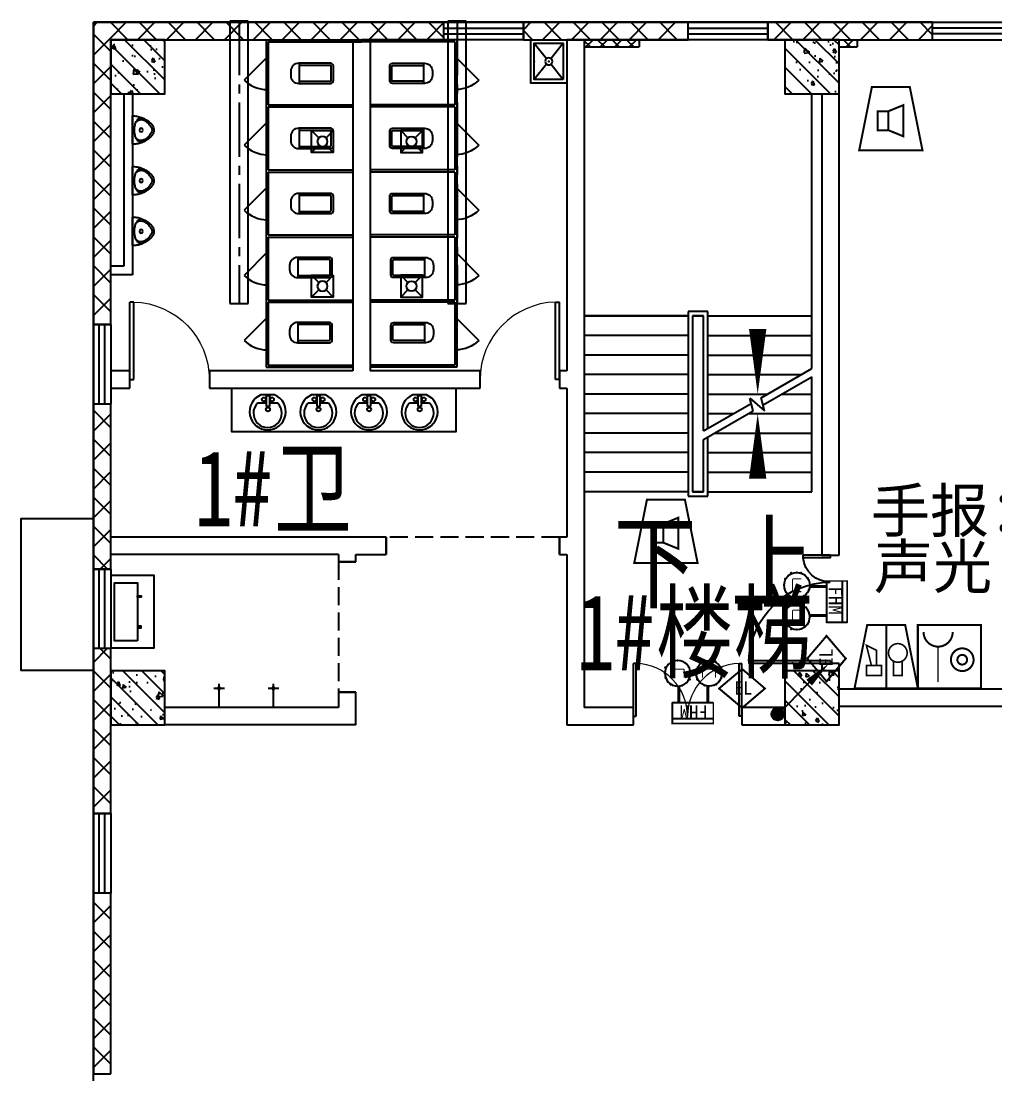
# Model space of a CAD drawing. Header units: millimetres. Extents: x -633009578 to 5705885, y -633235091 to 2571734.
# Drawn here: x 3533480 to 3546952, y 2181535 to 2196092 of the extents above; entities that cross this region are included whole.
import ezdxf
from ezdxf.enums import TextEntityAlignment as Align

# ---------------------------------------------------------------- set-up
doc = ezdxf.new("R2010")
doc.units = ezdxf.units.MM
doc.header["$LTSCALE"] = 1000
doc.header["$MEASUREMENT"] = 0
doc.linetypes.add('CENTER2', pattern=[1.125, 0.75, -0.125, 0.125, -0.125])
doc.linetypes.add('DASH', pattern=[0.35, 0.25, -0.1])
doc.layers.get('0').update_dxf_attribs({"color": 9})
for name, color, linetype in [('000000000000电气', 7, 'Continuous'), ('A-COLUM(柱)', 255, 'Continuous'), ('A-DOOR(门）', 4, 'Continuous'), ('A-F-AREA(计算)', 5, 'Continuous'), ('A-FLOR(看线)', 8, 'Continuous'), ('A-HATH(填充)', 8, 'Continuous'), ('A-LVTY(厨卫)', 8, 'Continuous'), ('A-STAR(楼梯)', 51, 'Continuous'), ('A-TEXT(房间)', 243, 'Continuous'), ('A-WALL(墙)', 255, 'Continuous'), ('A-WINDOW（窗）', 4, 'Continuous'), ('DIM_SYMB', 3, 'Continuous'), ('DUCT-排风中心线', 5, 'CENTER2'), ('DUCT-排风管', 31, 'Continuous'), ('H-Dev', 4, 'Continuous'), ('PUB_TEXT', 7, 'Continuous'), ('TEL_TEXT', 7, 'Continuous'), ('WALL', 9, 'Continuous'), ('电-弱电平面-箭头', 3, 'Continuous'), ('设备-安防', 3, 'Continuous'), ('设备-消防', 3, 'Continuous')]:
    doc.layers.add(name, color=color, linetype=linetype)
doc.styles.add('_TCH', font='simhei.ttf', dxfattribs={"width": 0.75, "bigfont": 'hztxt.shx'})
doc.styles.add('_TCH_DIM', font='simhei.ttf', dxfattribs={"width": 0.8, "bigfont": 'hztxt.shx'})
doc.styles.add('_TEL_DIM', font='simhei.ttf', dxfattribs={"height": 3.5, "bigfont": 'HZTXT'})
doc.styles.add('IDQSTYLE', font='simhei.ttf', dxfattribs={"width": 0.707, "bigfont": 'hztxt.shx'})
doc.styles.add('宋', font='simhei.ttf', dxfattribs={"width": 0.8})
doc.styles.add('宋体', font='simhei.ttf')
pattern_1 = [(45, (1102321.475196055, 677964.29318137), (-100.0001016555733, 100.0001016555733), []), (135, (1102321.475196055, 677964.29318137), (-100.0001016555733, -100.0001016555733), [])]
pattern_2 = [(45, (1102421.475196055, 677964.29318137), (-200.0002033111466, 200.0002033111467), []), (135, (1102421.475196055, 677964.29318137), (-200.0002033111467, -200.0002033111466), [])]

# ---------------------------------------------------------------- blocks, each defined once
blk = doc.blocks.new('HC001213')
at = {"color": 0, "linetype": 'Continuous', "const_width": 0.2}
blk.add_lwpolyline([(-1.875, 3.125), (1.875, 3.125), (3.125, -3.125), (-3.125, -3.125)], close=True, dxfattribs=at)
for points in [[(-0.243653517016746, 0.7382802506738564), (1.231346482983254, 1.338280250673856), (1.231346482983254, -1.736719749326144), (-0.243653517016746, -1.136719749326144)], [(-1.293653517016746, 0.7382802506738564), (-0.243653517016746, 0.7382802506738564), (-0.243653517016746, -1.136719749326144), (-1.293653517016746, -1.136719749326144), (-1.293653517016746, 0.7382802506738564)]]:
    blk.add_lwpolyline(points, dxfattribs=at)
at = {"color": 0, "style": 'IDQSTYLE', "width": 0.7}
blk.add_attdef('PSFHATT', (5.125, -3.125), '', height=2.5, dxfattribs=at)
blk = doc.blocks.new('HC001212')
at = {"color": 0, "linetype": 'Continuous', "const_width": 0.2}
blk.add_lwpolyline([(-1.875, 3.125), (1.875, 3.125), (3.125, -3.125), (-3.125, -3.125)], close=True, dxfattribs=at)
at = {"color": 0, "linetype": 'Continuous'}
for points, const_width in [([(0, 3.125), (0, -3.125)], 0.2), ([(-1.459485991813081, -0.8805239327332393), (-1.95948599181308, 1.119476067266761), (-0.9594859918130805, 0.619476067266761), (-0.9594859918130805, -0.8805239327332393)], 0.16), ([(-1.959485991813081, -1.880523932733239), (-1.95948599181308, -0.8805239327332393), (-0.4594859918130805, -0.8805239327332393), (-0.4594859918130805, -1.880523932733239), (-1.959485991813081, -1.880523932733239)], 0.16), ([(0.7290485194275803, -0.380523932733239), (0.7290485194281489, -1.880523932733239), (1.569048519428149, -1.880523932733239), (1.569048519430491, -0.380523932733239)], 0.16)]:
    blk.add_lwpolyline(points, dxfattribs=dict(at, const_width=const_width))
at = {"color": 0, "linetype": 'Continuous', "const_width": 0.16}
blk.add_lwpolyline([(1.799048519428144, -0.2905239327332435, 0.1989123673796631), (2.068287334970649, 0.3594760672667566, 0.1989123673796631), (1.799048519428145, 1.009476067266757, 0.1989123673796404), (1.149048519428189, 1.278714882809276, 0.1989123673796654), (0.4990485194281443, 1.009476067266757, 0.198912367379653), (0.2298097038856248, 0.3594760672667572, 0.1989123673796529), (0.4990485194281444, -0.2905239327332433, 0.1989123673796571), (1.14904851942816, -0.5597627482757622, 0.1989123673796488)], format="xyb", close=True, dxfattribs=at)
at = {"color": 0, "style": 'IDQSTYLE', "width": 0.7}
blk.add_attdef('PSFHATT', (5.125, -3.125), '', height=2.5, dxfattribs=at)
blk = doc.blocks.new('HC001208')
at = {"color": 0, "linetype": 'Continuous', "const_width": 0.2}
blk.add_lwpolyline([(-3.125, 3.125), (3.125, 3.125), (3.125, -3.125), (-3.125, -3.125)], close=True, dxfattribs=at)
blk.add_lwpolyline([(-2.560875308812533, 2.421549273106315, 0.198912367379651), (-2.13910907372117, 1.40331550819771, 0.1989123673796632), (-1.120875308812534, 0.9815492731063138, 0.1989123673796561), (-0.1026415439039181, 1.403315508197666, 0.1989123673796525), (0.3191246911874668, 2.421549273106313)], format="xyb", dxfattribs=at)
at = {"color": 0, "linetype": 'Continuous', "const_width": 0.128}
blk.add_lwpolyline([(-1.120875308812544, 0.9815492731063138), (-1.120875308812535, -2.518826738720627)], dxfattribs=at)
at = {"color": 0, "linetype": 'Continuous', "const_width": 0.2}
for points in [[(2.383210274305692, -0.3093507400644881, 0.9999999999999997), (0.1432102743056918, -0.3093507400644877, 0.9999999999999999)], [(0.7832102743056915, -0.3093507400644884, 0.9999999999999994), (1.743210274305692, -0.3093507400644881, 0.9999999999999994)]]:
    blk.add_lwpolyline(points, format="xyb", close=True, dxfattribs=at)
at = {"color": 0, "style": 'IDQSTYLE', "width": 0.7}
blk.add_attdef('PSFHATT', (5.125, -3.125), '', height=2.5, dxfattribs=at)
blk = doc.blocks.new('*X130')
at = {"color": 0, "linetype": 'Continuous'}
for p, q in [((192.587376364835, 446.7215535232801), (193.8713933576327, 448.0055705160779)), ((192.6509968705344, 446.3609099602676), (194.2320369206452, 447.9419500103785)), ((192.6864539319484, 447.2448951591055), (193.3480517218074, 447.9064929489645)), ((192.7889704286661, 446.0746194496875), (194.5183274312254, 447.8039764522467)), ((192.9823694457329, 445.8437543980423), (194.7491924828706, 447.61057743518)), ((193.2275231399996, 445.664644023597), (194.9283028573159, 447.3654237409133)), ((193.5311577474, 445.5440145622856), (195.0489323186273, 447.0617891335129)), ((193.9202347052458, 445.5088274514194), (195.0841194294935, 446.6727121756671)), ((194.6075199946775, 445.7718486721392), (194.8210982087737, 445.9854268862354))]:
    blk.add_line(p, q, dxfattribs=at)
blk = doc.blocks.new('HC001441')
at = {"color": 0, "linetype": 'Continuous'}
blk.add_line((0, -0.05776119327242668), (3.105492900474815, 3.117216328523909), dxfattribs=at)
blk.add_lwpolyline([(3.105492900474815, 3.117216328523909, 0.8, 0, 0), (5.057392361378561, 5.003787405167827, 0, 0, 0)], format="xyseb", dxfattribs=at)
blk.add_circle((0, 0), 0.625, dxfattribs=at)
at = {"color": 0, "linetype": 'Continuous', "xscale": 0.5, "yscale": 0.5, "zscale": 0.5}
blk.add_blockref('*X130', (-96.91845018383279, -223.3780232566237), dxfattribs=at)
at = {"color": 0, "style": 'IDQSTYLE', "width": 0.7}
blk.add_attdef('PSFHATT', (7.057392361378561, -0.62500001), '', height=2.5, dxfattribs=at)
blk = doc.blocks.new('A$C18BE6784')
at = {"color": 3}
for p, q in [((523.9618938427884, 10.07556907826802), (523.9618938427884, 267.0734257409931)), ((9.966180517105386, 207.7662279362848), (523.9618938427884, 207.7662279362848)), ((9.966180517105386, 10.07556907826802), (523.9618938427884, 10.07556907826802))]:
    blk.add_line(p, q, dxfattribs=at)
at = {"color": 3, "const_width": 19.76906588580314}
blk.add_lwpolyline([(9.966180517105386, 267.0734257409931), (9.966180517105386, 10.07556907826802), (523.9618938427884, 10.07556907826802), (523.9618938427884, 267.0734257409931), (9.966180517105386, 267.0734257409931), (9.966180517105386, 10.07556907826802)], dxfattribs=at)
at = {"layer": 'TEL_TEXT', "style": '宋'}
blk.add_text('FHM', height=174.3631611127561, dxfattribs=at).set_placement((76.73028432228602, 37.78400701103965))
blk = doc.blocks.new('$equip_U$00000071(蒋轩)')
at = {"const_width": 0.040000000000008}
blk.add_lwpolyline([(-0.5, 0, -1), (0.5, 0, -1), (-0.5, 0, -1.4631756610552)], format="xyb", dxfattribs=at)
at = {"linetype": 'Continuous', "const_width": 0.041666666666675}
for points in [[(-0.25, -0.1666666666715173), (-0.25, 0.1666666666715173)], [(0.25, -0.1666666666715173), (0.25, 0.1666666666715173)], [(-0.25, -0.1666666666715173), (0.25, -0.1666666666715173)]]:
    blk.add_lwpolyline(points, dxfattribs=at)
blk.add_circle((0, 0), 0.5000000000001146)
blk.add_point((0, -0.5))
at = {"color": 7, "style": '_TEL_DIM', "flags": 1}
for tag in ['REMARK', 'A']:
    blk.add_attdef(tag, text='', height=1.666666666667e-05, dxfattribs=at).set_placement((0, 0), align=Align.MIDDLE_CENTER)
blk = doc.blocks.new('$equip_U$00000073(LR-JS03)')
at = {"xscale": 1.008, "yscale": 1.008, "zscale": 1.008}
blk.add_blockref('$equip_U$00000071(蒋轩)', (0, 0), dxfattribs=at)
at = {"color": 7, "style": '_TEL_DIM', "flags": 1}
for tag in ['REMARK', 'A']:
    blk.add_attdef(tag, text='', height=2e-05, dxfattribs=at).set_placement((0, 0), align=Align.MIDDLE_CENTER)
blk = doc.blocks.new('$equip_U$00000082(LR-JS03)')
blk.add_blockref('$equip_U$00000073(LR-JS03)', (0, 0))
at = {"color": 7, "style": '_TEL_DIM', "flags": 1}
for tag in ['REMARK', 'A']:
    blk.add_attdef(tag, text='', height=2e-05, dxfattribs=at).set_placement((0, 0), align=Align.MIDDLE_CENTER)
blk = doc.blocks.new('$equip_U$00000090(LR-JS03)')
for p in [(0, 0.5040000000008149), (-0.5040000000153668, 0), (0.5039999999571592, 0), (0, -0.5040000000008149)]:
    blk.add_point(p)
blk.add_blockref('$equip_U$00000082(LR-JS03)', (0, 0))
at = {"color": 7, "style": '_TEL_DIM', "flags": 1}
for tag in ['REMARK', 'A']:
    blk.add_attdef(tag, text='', height=2e-05, dxfattribs=at).set_placement((0, 0), align=Align.MIDDLE_CENTER)
blk = doc.blocks.new('$equip_U$00000099(LR-JS03)')
at = {"linetype": 'Continuous', "ltscale": 0.7, "xscale": 0.6, "yscale": 0.6, "zscale": 0.6}
blk.add_blockref('$equip_U$00000090(LR-JS03)', (0, 0), dxfattribs=at)
at = {"color": 7, "linetype": 'Continuous', "style": '_TEL_DIM', "flags": 1}
for tag in ['REMARK', 'A']:
    blk.add_attdef(tag, text='', height=2e-05, dxfattribs=at).set_placement((0, 0), align=Align.MIDDLE_CENTER)
blk = doc.blocks.new('$equip_U$00000101(LR-JS03)')
at = {"linetype": 'Continuous', "ltscale": 0.7}
for p in [(-0.1658388294745237, 0.2592770627816208), (-0.1194070677738637, 0.277826766425278), (0, 0.302399999985937), (0.1048157138284296, 0.2836537081166171), (-0.3023999999277294, 0), (-0.2900179410353303, 0.1034561744891107), (-0.2358388293068856, 0.1892770628328435), (0.2132320802193135, 0.2144244387745857), (0.2832320802845061, 0.1444244387676008), (0.30240000016056, 0), (-0.2917371464427561, -0.1356171146035194), (-0.2217371466103941, -0.2056171146105044), (0.1854639847297221, -0.2388490536250174), (0.2639371012337506, -0.1475905369734392), (-0.1517371465452015, -0.2756171146174893), (0, -0.3024000000441447)]:
    blk.add_point(p, dxfattribs=at)
blk.add_blockref('$equip_U$00000099(LR-JS03)', (0, 0), dxfattribs=at)
at = {"color": 7, "linetype": 'Continuous', "style": '_TEL_DIM', "flags": 1}
for tag in ['REMARK', 'A']:
    blk.add_attdef(tag, text='', height=2e-05, dxfattribs=at).set_placement((0, 0), align=Align.MIDDLE_CENTER)
blk = doc.blocks.new('$equip_U$00000102(LR-JS03)')
for p in [(0, 0.3931199999997261), (-0.3931199999933597, 0), (0.3931200000224635, 0), (0, -0.3931200000006356)]:
    blk.add_point(p)
at = {"xscale": 1.3, "yscale": 1.3, "zscale": 1.3}
blk.add_blockref('$equip_U$00000101(LR-JS03)', (0, 0), dxfattribs=at)
at = {"color": 7, "style": '_TEL_DIM', "flags": 1}
for tag in ['REMARK', 'A']:
    blk.add_attdef(tag, text='', height=2e-05, dxfattribs=at).set_placement((0, 0), align=Align.MIDDLE_CENTER)
blk = doc.blocks.new('FHHHM')
at = {"layer": '设备-消防', "const_width": 35.58431859444}
for points in [[(-400.2762537132949, -420.9812156084226), (-400.2762537132949, -229.5319353532395)], [(-75.17435393342748, -420.9812156084226), (-75.17435393342748, -229.5319353532395)]]:
    blk.add_lwpolyline(points, dxfattribs=at)
at = {"layer": '设备-消防'}
for name, p, xscale, yscale, zscale in [('A$C18BE6784', (-471.5657044585096, -240.3660831669113), 0.9, 0.9, 0.9), ('$equip_U$00000102(LR-JS03)', (-414.3943202504888, -564.8034442435601), 367.6065970498603, 367.6065970498603, 367.6065970498603)]:
    blk.add_blockref(name, p, dxfattribs=dict(at, xscale=xscale, yscale=yscale, zscale=zscale))
at = {"layer": '设备-消防', "xscale": -367.6065970498603, "yscale": 367.606597049965, "zscale": 367.6065970500075, "rotation": 359.9999999999998}
blk.add_blockref('$equip_U$00000102(LR-JS03)', (-61.05628739541862, -564.8034442435601), dxfattribs=at)
blk = doc.blocks.new('$equip$00002474')
for p, q in [((-0.519992380955955, 1.000000338535756e-05), (7.619048119522631e-06, 0.4400100000020757)), ((7.619048119522631e-06, 0.4400100000020757), (0.5200076190521941, 1.000000338535756e-05)), ((7.619048119522631e-06, -0.4399899999989429), (-0.519992380955955, 1.000000338535756e-05)), ((0.5200076190521941, 1.000000338535756e-05), (7.619048119522631e-06, -0.4399899999989429))]:
    blk.add_line(p, q)
at = {"const_width": 0.04}
blk.add_lwpolyline([(7.619048119522631e-06, 0.4400100000020757), (-0.519992380955955, 1.000000338535756e-05), (7.619048119522631e-06, -0.4399899999989429), (0.5200076190521941, 1.000000338535756e-05), (7.619048119522631e-06, 0.4400100000020757), (-0.519992380955955, 1.000000338535756e-05)], dxfattribs=at)
for p in [(7.619048119522631e-06, 0.4400100000020757), (-0.519992380955955, 1.000000338535756e-05), (0.5200076190521941, 1.000000338535756e-05), (7.619048119522631e-06, -0.4399899999989429)]:
    blk.add_point(p)
at = {"color": 7, "style": '_TEL_DIM'}
blk.add_attdef('$TEXT$', text='', height=0.3, dxfattribs=at).set_placement((0.02805548798642121, 0.01213281898526475), align=Align.MIDDLE_CENTER)
at = {"color": 7, "style": '_TEL_DIM', "flags": 1}
blk.add_attdef('A', text='', height=2e-05, dxfattribs=at).set_placement((0, 0), align=Align.MIDDLE_CENTER)
blk = doc.blocks.new('_LV6')
for p, q in [((-139.7834388052397, -340), (-139.7834388052361, -779.6564289797607)), ((-109.7834388052433, -340), (-109.7834388052397, -769.6564289797607)), ((99.78343880523971, -300), (-99.78343880523971, -300)), ((99.78343880524335, -330), (-99.78343880524335, -330)), ((109.7834388052433, -769.6564289797607), (109.7834388052433, -340)), ((139.7834388052433, -779.6564289797607), (139.7834388052397, -340)), ((139.7834388052433, -769.6564289797607), (-139.7834388052397, -769.6564289797607)), ((-29.78343880523607, -889.6564289797607), (29.78343880524335, -889.6564289797607))]:
    blk.add_line(p, q)
for centre, radius, start, end in [((-99.78343880523971, -340), 40, 90, 180.0000000000002), ((-99.78343880524335, -340), 10, 90, 180.0000000000002), ((99.78343880523971, -340), 40, 2.398081733190338e-13, 90), ((99.78343880524335, -340), 10, 0, 90), ((-29.78343880523607, -779.6564289797607), 110, 180, 270), ((29.78343880524335, -779.6564289797607), 110, 270, 0)]:
    blk.add_arc(centre, radius, start, end)
blk = doc.blocks.new('$plan$00000387')
for points in [[(-195.1053413768082, -0.0007896247711869364), (195.1053413768082, 0.0007896247707321891, -0.056281), (192.2349483853259, -62.07158893748328, -0.051243), (175.2703486377404, -125.5748806645047, -0.047086), (143.6831082538288, -189.724628874892, -0.038643), (109.2489721777902, -237.0609902997553, -0.050944), (77.11679163034205, -267.7759659795192, -0.073316), (36.52038586093977, -290.7338367186967, -0.092337), (0.001018339326947171, -297.5362265440604, -0.092337), (-36.51803354920821, -290.7341323159712, -0.073316), (-77.11462417741222, -267.776590178973, -0.050944), (-109.2474259731857, -237.0618745823472, -0.038643), (-143.6819452275654, -189.7257908973352, -0.047086), (-175.269704824098, -125.5762993672297, -0.051243), (-192.2348186147988, -62.07314493917374, -0.056281)], [(0.0004063761161887669, -146.3291454144546, 0.999985), (0.0002089799604618747, -97.55313528460101, 0.999985)]]:
    blk.add_lwpolyline(points, format="xyb", close=True)
for points in [[(-169.3906686580854, -140.1226315288268, -0.078162), (-170.9980199055512, -114.6377667698976, -0.158684), (-159.1263041735847, -87.15485956814655, -0.087457), (-117.404978437914, -53.84085994681891, -0.073385), (-70.49119853318143, -36.56470876068397, -0.051629), (0.0003042701246158686, -29.26612660759247), (0.0003042701246158686, -29.26612660759247, -0.051629), (70.49149449189827, -36.56413818386, -0.073385), (117.4050415866323, -53.83990962471171, -0.087457), (159.1270096202247, -87.15357250312127, -0.158684), (170.9989478331345, -114.6363836417117, -0.078162), (169.3918028553499, -140.1212604160505)], [(117.0630501052547, -53.65384373908455, -0.099174), (138.5356947175851, -84.86577428893679, -0.110283), (144.8304822659725, -118.461657304113, -0.092873), (136.0170142026468, -157.9354627454745, -0.05733), (119.0399966660161, -187.626263302564, -0.037877), (85.37168024390257, -226.8225566132141, -0.072182), (35.33205354717484, -264.1794573646985, -0.124936), (0.001291311165005027, -273.1480356215775), (0.001291311165005027, -273.1480356215775, -0.124936), (-35.32991617790412, -264.1797433356796, -0.072182), (-85.36984427394054, -226.8232476352587, -0.037877), (-119.0384779452529, -187.6272268447183, -0.05733), (-136.0157358103124, -157.9365637070459, -0.092873), (-144.8298950764129, -118.4628296054302, -0.110283), (-138.5353804395845, -84.8668946738876, -0.099174), (-117.0629874684723, -53.65479130090807)]]:
    blk.add_lwpolyline(points, format="xyb")
blk = doc.blocks.new('$plan$00001628')
for p, q in [((-20.3236661099927, -1.818989403545856e-12), (20.3236661099927, 0)), ((20.3236661099927, 0), (20.3236661099927, -150.0481350782702)), ((-23.39245275389476, -103.9428290335418), (-143.6423603250569, -103.9428290335418)), ((-20.3236661099927, -150.0481350782702), (-20.3236661099927, -1.818989403545856e-12)), ((136.0209855338053, -103.9428290335418), (23.52693074955823, -103.9428290335418)), ((20.3236661099927, -150.0481350782702), (-20.3236661099927, -150.0481350782702))]:
    blk.add_line(p, q)
blk.add_lwpolyline([(-96.62842091566199, 9.318928566552131, 5.110403953654916), (92.21216199610717, 9.318928566550312)], format="xyb", close=True)
for centre, radius in [((-57.16031093435413, -51.98476159802703), 26.67481176936781), ((57.16031093435413, -51.98476159802703), 26.67481176936781), ((0, -190.1098522697775), 27.77136210564822)]:
    blk.add_circle(centre, radius)
blk.add_arc((-3.810687395625791, -242.5466148261803), 196.885515440561, 135.2526700260475, 44.74732997395247)
blk = doc.blocks.new('$lvtry$00000191')
at = {"color": 0}
for p, q in [((-250, -50, 1e-08), (-39.04344047215272, -218.7652476222793, 1e-08)), ((39.04344047215272, -218.7652476222793, 1e-08), (250, -50, 1e-08)), ((-250, -450, 1e-08), (-39.04344047215272, -281.2347523777207, 1e-08)), ((39.04344047215272, -281.2347523777244, 1e-08), (250, -450, 1e-08))]:
    blk.add_line(p, q, dxfattribs=at)
at = {"color": 0, "elevation": 1e-08}
for points in [[(300, -500), (300, 0), (-300, 0), (-300, -500)], [(250, -450), (250, -50), (-250, -50), (-250, -450)]]:
    blk.add_lwpolyline(points, close=True, dxfattribs=at)
at = {"color": 0}
blk.add_circle((0, -250, 1e-08), 50, dxfattribs=at)
for p in [(0, -50, 1e-08), (0, -250, 1e-08)]:
    blk.add_point(p, dxfattribs=at)
blk = doc.blocks.new('$lvtry$00000000')
for p, q in [((0, 0), (-4.03630254219856e-14, -329.6000000000004)), ((75.7000000000007, -264.6999999999989), (-73.50000000000003, -264.6999999999989))]:
    blk.add_line(p, q)
blk.add_circle((-3.241533018567819e-14, -264.6999999999989), 16.19999999999891)
blk = doc.blocks.new('开水器aaa')
at = {"layer": 'A-LVTY(厨卫)'}
for points in [[(7453607.282514825, -191465.6006925891), (7454607.282514825, -191465.6006925891), (7454607.282514825, -192065.6006983465), (7453607.282514825, -192065.6006983465)], [(7454507.282514825, -191836.1650642345), (7454507.282514825, -191516.1650642345), (7453707.282514825, -191516.1650642345), (7453707.282514825, -191836.1650642345)], [(7453887.282514825, -191836.1650642345), (7453887.282514825, -191886.1650642345), (7453907.282514825, -191886.1650642345), (7453907.282514825, -191836.1650642345)], [(7454327.282514825, -191836.1650642345), (7454327.282514825, -191886.1650642345), (7454307.282514825, -191886.1650642345), (7454307.282514825, -191836.1650642345)]]:
    blk.add_lwpolyline(points, close=True, dxfattribs=at)
blk = doc.blocks.new('$DorLib2D$00000114')
at = {"color": 0}
blk.add_line((0.4999999999999964, 3.552713678800501e-15), (-0.2071067811864751, 0.7071067811864857), dxfattribs=at)
blk.add_arc((0.5000000000013856, -1.154631945610163e-12), 1.000000000001696, 135, 180, dxfattribs=at)
blk = doc.blocks.new('$TCHSYS$WIN2D')
for p, q in [((-0.5, 0.5), (0.5, 0.5)), ((-0.5, 0.5), (-0.4999999999999999, -0.5)), ((0.5, 0.5), (0.4999999999999998, -0.5)), ((0.5, 0.1666666666666666), (-0.5, 0.1666666666666666)), ((0.5, -0.1666666666666667), (-0.5, -0.1666666666666667)), ((-0.4999999999999999, -0.5), (0.5, -0.5))]:
    blk.add_line(p, q)
blk = doc.blocks.new('$DorLib2D$00000001')
for p, q in [((0.45, 0.9750000000000001), (0.5000000000000002, 0.9750000000000001)), ((0.45, 0), (0.45, 0.9750000000000001)), ((0.5, 0), (0.5, 0.9750000000000001)), ((0.5, 0), (0.45, 0))]:
    blk.add_line(p, q)
at = {"lineweight": 13}
blk.add_arc((0.475, 0), 0.975, 91.4692835813538, 180, dxfattribs=at)
blk = doc.blocks.new('$DorLib2D$00000225')
at = {"color": 0}
for p, q in [((0.4750000000000032, -0.001447885298549778), (0.4750000000000032, 0.7521225008925327)), ((0.4750000000000032, 0.7521225008925327), (0.5000000000000036, 0.7521225008925363)), ((0.5000000000000036, -0.001447885298549778), (0.5000000000000036, 0.7521225008925363)), ((-0.4999999999999982, -3.552713678800501e-15), (-0.5, 0.252035990386009)), ((-0.4750000000000014, 0.252035990386009), (-0.5, 0.252035990386009)), ((-0.4749999999999996, -3.552713678800501e-15), (-0.4750000000000014, 0.252035990386009)), ((-0.4749999999999996, -3.552713678800501e-15), (-0.4999999999999947, -3.552713678800501e-15)), ((0.4750000000000032, -0.001447885298549778), (0.4999999999999929, -0.001447885298549778))]:
    blk.add_line(p, q, dxfattribs=at)
for centre, radius, start, end in [((0.5046168020419071, -0.001920809357812914), 0.7546247204382253, 92.24926861260724, 179.7237749158362), ((-0.5007908120542499, 0.002572563917482285), 0.2507930763238999, 359.7898704778746, 84.09743784757413)]:
    blk.add_arc(centre, radius, start, end, dxfattribs=at)
blk = doc.blocks.new('$DorLib2D$00000002')
for p, q in [((-0.5, -5.684341886080802e-17), (-0.5000000000000007, 0.4875)), ((-0.4750000000000007, 0.4875), (-0.5000000000000007, 0.4875)), ((-0.475, -2.842170943040401e-17), (-0.4750000000000007, 0.4875)), ((0.475, -2.842170943040401e-17), (0.4750000000000007, 0.4875)), ((0.4750000000000007, 0.4875), (0.5000000000000007, 0.4875)), ((0.5, -5.684341886080802e-17), (0.5000000000000007, 0.4875)), ((-0.5, -5.684341886080802e-17), (-0.475, -2.842170943040401e-17)), ((0.5, -5.684341886080802e-17), (0.475, -2.842170943040401e-17))]:
    blk.add_line(p, q)
at = {"lineweight": 13}
for centre, start, end in [((-0.4875, -4.263256414560601e-17), 0, 88.53071641864632), ((0.4875, -4.263256414560601e-17), 91.4692835813537, 180)]:
    blk.add_arc(centre, 0.4875, start, end, dxfattribs=at)
blk = doc.blocks.new('_FZH')
h = blk.add_hatch()
h.set_pattern_fill('钢筋混凝土', color=256, scale=0.1, style=0)
h.set_pattern_definition([(45, (0, 0), (-0.1767766952966369, 0.1767766952966369), []), (50, (0, 0), (0.7172601826007535, -0.06275213498259512), [0.07500000000000001, -0.8250000000000001]), (355, (0, 0), (-0.138751333613, 0.7521921337000119), [0.06, -0.66]), (100.4514, (0.05977168000000001, -0.00522934), (0.5785093817140216, 0.6894395420609536), [0.06374019, -0.701142112]), (46.1842, (0, 0.2), (1.067241048625645, -0.1655190143290181), [0.1125, -1.2375]), (96.6356, (0.088936745, 0.186206693), (0.9346627055487033, 0.9741178709004418), [0.095610288, -1.051713]), (351.1842, (0, 0.2), (0.9346619451336272, 0.9741186009253247), [0.09000000000000001, -0.9900000000000001]), (21, (0.1, 0.15), (0.5969070521184617, -0.4026188906653388), [0.07500000000000001, -0.8250000000000001]), (326, (0.1, 0.15), (0.2433153319215824, 0.7251500450468529), [0.06, -0.66]), (71.4514, (0.149742233, 0.116448394), (0.84022262858149, 0.3225304967099524), [0.06374019, -0.701142112]), (37.50000000000001, (0, 0), (0.01215985531729062, 0.3328938538313115), [0, -0.652, 0, -0.67, 0, -0.6625000000000001]), (7.499999999999999, (0, 0), (0.2630695374421486, 0.3944117118823603), [0, -0.382, 0, -0.637, 0, -0.2525]), (-32.5, (-0.223, 0), (0.533822436172409, -0.02255487173437976), [0, -0.25, 0, -0.78, 0, -1.035]), (-42.5, (-0.323, 0), (0.5831861693423862, 0.1001049823323177), [0, -0.325, 0, -0.518, 0, -0.735])])
h.paths.add_polyline_path([(-0.5, -0.5), (0.5, -0.5), (0.5, 0.5), (-0.5, 0.5)])
blk.add_lwpolyline([(-0.5, -0.5), (0.5, -0.5), (0.5, 0.5), (-0.5, 0.5)], close=True)
blk = doc.blocks.new('bld')
for p, q in [((-149.9999999998836, 150), (-49.7184455517563, 49.71844555204734)), ((150, 150), (49.71844555233838, 49.71844555204734)), ((-49.7184455517563, -49.71844555204734), (-149.9999999998836, -150.0000000009313)), ((49.71844555233838, -49.71844555204734), (150, -150.0000000009313))]:
    blk.add_line(p, q)
blk.add_lwpolyline([(150, 150), (-149.9999999998836, 150), (-149.9999999998836, -150.0000000009313), (150, -150.0000000009313)], close=True)
blk.add_circle((0, 0), 70.3125)

msp = doc.modelspace()

# ---------------------------------------------------------------- hatches: boundary and pattern name
at = {"layer": 'A-HATH(填充)'}
h = msp.add_hatch(dxfattribs=at)
h.set_pattern_fill('多孔材料', color=256, scale=100, style=0)
h.set_pattern_definition(pattern_2)
h.paths.add_polyline_path([(3534719.994031774, 2195834.629172625), (3539329.994032522, 2195834.629172625), (3539329.994032522, 2196074.629172631), (3534479.994031782, 2196074.629172625)])
h = msp.add_hatch(dxfattribs=at)
h.set_pattern_fill('多孔材料', color=256, scale=100, style=0)
h.set_pattern_definition(pattern_2)
h.paths.add_polyline_path([(3534479.994031782, 2196074.629172625), (3534479.994031781, 2191894.62917075), (3534719.994031774, 2191894.62917075), (3534719.994031774, 2195834.629172625)])
h = msp.add_hatch(dxfattribs=at)
h.set_pattern_fill('多孔材料', color=256, scale=100, style=0)
h.set_pattern_definition(pattern_2)
h.paths.add_polyline_path([(3540429.994032521, 2195834.629172625), (3542709.994032013, 2195834.629172625), (3542709.994032013, 2196074.629172631), (3540429.994032522, 2196074.629172631)])
h = msp.add_hatch(dxfattribs=at)
h.set_pattern_fill('多孔材料', color=256, scale=100, style=0)
h.set_pattern_definition(pattern_2)
h.paths.add_polyline_path([(3543809.994032013, 2195834.629172625), (3546089.994030996, 2195834.629172625), (3546089.994030995, 2196074.629172631), (3543809.994032013, 2196074.629172631)])
h = msp.add_hatch(dxfattribs=at)
h.set_pattern_fill('多孔材料', color=256, scale=50, style=0)
h.set_pattern_definition(pattern_1)
h.paths.add_polyline_path([(3541269.994032202, 2195734.629172735), (3542029.994032283, 2195734.629172735), (3542029.994032283, 2195834.629172735), (3541269.994032202, 2195834.629172735)])
h = msp.add_hatch(dxfattribs=at)
h.set_pattern_fill('多孔材料', color=256, scale=50, style=0)
h.set_pattern_definition(pattern_1)
h.paths.add_polyline_path([(3544794.994032202, 2195734.629172883), (3545044.99403178, 2195734.629172883), (3545044.99403178, 2195834.629172883), (3544794.994032202, 2195834.629172883)])
h = msp.add_hatch(dxfattribs=at)
h.set_pattern_fill('多孔材料', color=256, scale=100, style=0)
h.set_pattern_definition(pattern_2)
h.paths.add_polyline_path([(3534479.994031781, 2190794.62917075), (3534479.994031781, 2188514.629170241), (3534719.994031774, 2188514.629170241), (3534719.994031774, 2190794.62917075)])
h = msp.add_hatch(dxfattribs=at)
h.set_pattern_fill('多孔材料', color=256, scale=100, style=0)
h.set_pattern_definition(pattern_2)
h.paths.add_polyline_path([(3534479.994031781, 2187414.62917075), (3534479.994031781, 2185134.62917075), (3534719.994031775, 2185134.62917075), (3534719.994031774, 2187414.62917075)])
h = msp.add_hatch(dxfattribs=at)
h.set_pattern_fill('多孔材料', color=256, scale=100, style=0)
h.set_pattern_definition(pattern_2)
h.paths.add_polyline_path([(3534479.994031781, 2184034.62917075), (3534479.994031781, 2181534.629172784), (3534719.994031775, 2181534.629172784), (3534719.994031775, 2184034.62917075)])

# ---------------------------------------------------------------- linework, layer by layer
at = {"layer": 'A-F-AREA(计算)'}
msp.add_lwpolyline([(3534479.994031782, 2196074.629172625), (3668759.994031782, 2196074.629172625), (3668759.994031782, 2059994.629172625), (3534479.994031782, 2059994.629172625)], close=True, dxfattribs=at)
at = {"layer": 'A-FLOR(看线)'}
msp.add_lwpolyline([(3534479.994031789, 2187114.629170633), (3533479.994031789, 2187114.629170633), (3533479.994031789, 2189214.629170478), (3534479.994031782, 2189214.629170478)], dxfattribs=at)
at = {"layer": 'A-LVTY(厨卫)'}
for p, q in [((3536869.994032003, 2195834.629172462), (3536869.994031686, 2194919.629172621)), ((3536869.994032003, 2195834.629172462), (3538189.99403178, 2195834.629172626)), ((3536899.994031461, 2195804.629172838), (3536899.994031464, 2194934.629172704)), ((3536899.994031461, 2195804.629172838), (3538189.99403178, 2195804.629172626)), ((3539509.99403209, 2195834.629172506), (3538189.99403178, 2195834.629172626)), ((3539479.994031548, 2195804.629172509), (3538189.99403178, 2195804.629172626)), ((3539479.994031548, 2195804.629172509), (3539479.994031544, 2194934.629172571)), ((3539509.99403209, 2195834.629172506), (3539509.994031871, 2194919.629172621)), ((3536869.994031687, 2194919.629172621), (3536869.994031691, 2194019.629172621)), ((3536899.994031464, 2194934.629172704), (3538069.994031776, 2194934.629172709)), ((3536899.994032007, 2194904.629172707), (3536899.99403201, 2194034.629172606)), ((3536899.994032007, 2194904.629172707), (3538069.994031776, 2194904.629172711)), ((3539479.994031544, 2194934.629172571), (3538309.994031776, 2194934.629172576)), ((3539479.994031544, 2194904.629172573), (3538309.994031776, 2194904.629172578)), ((3539479.994031544, 2194904.629172573), (3539479.994031541, 2194034.629172848)), ((3539509.994031874, 2194919.629172621), (3539509.994031871, 2194019.629172621)), ((3536869.994031691, 2194019.629172621), (3536869.994031695, 2193119.629172621)), ((3536899.99403201, 2194034.629172606), (3538069.994031775, 2194034.629172611)), ((3536899.994031468, 2194004.629172608), (3536899.994031472, 2193134.629172668)), ((3536899.994031468, 2194004.629172608), (3538069.994031775, 2194004.629172613)), ((3539479.994031541, 2194034.629172848), (3538309.994031776, 2194034.629172852)), ((3539479.994031541, 2194004.629172476), (3538309.994031776, 2194004.62917248)), ((3539479.994031541, 2194004.629172476), (3539479.994031537, 2193134.629172537)), ((3539509.994031871, 2194019.629172621), (3539509.994031867, 2193119.629172621)), ((3536869.994031691, 2193119.629172621), (3536869.994031695, 2192219.629172621)), ((3536899.994031472, 2193134.629172668), (3538069.994031775, 2193134.629172673)), ((3536899.994032015, 2193104.62917267), (3536899.994032018, 2192234.629172563)), ((3536899.994032015, 2193104.62917267), (3538069.994031775, 2193104.629172674)), ((3539479.994031537, 2193134.629172537), (3538309.994031776, 2193134.62917254)), ((3539479.994031537, 2193104.629172538), (3538309.994031776, 2193104.629172543)), ((3539479.994031537, 2193104.629172538), (3539479.994031533, 2192234.629172806)), ((3539509.994031871, 2193119.629172621), (3539509.994031867, 2192219.629172621)), ((3536869.994031691, 2192219.629172621), (3536869.99403148, 2191304.629172624)), ((3536899.994032018, 2192234.629172563), (3538069.994031776, 2192234.629172566)), ((3539479.994031533, 2192234.629172806), (3538309.994031776, 2192234.629172809)), ((3539509.994031871, 2192219.629172621), (3539509.994031529, 2191304.629172493)), ((3536899.994032018, 2192204.629172564), (3536899.994032022, 2191334.629172621)), ((3536899.994032018, 2192204.629172564), (3538069.994031776, 2192204.629172569)), ((3539479.994032075, 2192204.629172433), (3538309.994031776, 2192204.629172438)), ((3539479.994032075, 2192204.629172433), (3539479.994032072, 2191334.629172491)), ((3536869.99403148, 2191304.629172624), (3538069.994030515, 2191304.629172628)), ((3536899.994032022, 2191334.629172621), (3538069.994030515, 2191334.629172626)), ((3539479.994032072, 2191334.629172491), (3538309.994033154, 2191334.629172495)), ((3539509.994031529, 2191304.629172493), (3538309.994033154, 2191304.629172497))]:
    msp.add_line(p, q, dxfattribs=at)
msp.add_lwpolyline([(3539494.994031797, 2191014.629172626), (3539494.994031797, 2190414.62917261), (3536394.994031775, 2190414.629172611), (3536394.994031775, 2191014.629172626)], dxfattribs=at)
at = {"layer": 'A-STAR(楼梯)'}
for p, q in [((3544044.994031993, 2195834.629172659), (3541269.99403178, 2195834.629172626)), ((3541269.99403178, 2195834.629172626), (3541269.99403178, 2192014.629172626)), ((3544419.99403178, 2192014.629172626), (3544419.994031696, 2195084.629172906)), ((3542979.99403175, 2192074.629172348), (3542709.994031946, 2192074.629172348)), ((3542709.994031946, 2192074.629172348), (3542709.994031946, 2189524.629174674)), ((3542979.994031708, 2190458.992513977), (3542979.99403175, 2192074.629172348)), ((3541269.99403178, 2192014.629172626), (3541269.99403178, 2189584.629172626)), ((3542709.994031845, 2192014.629172581), (3541269.99403178, 2192014.629172626)), ((3541269.99403178, 2192014.629172626), (3542709.994031845, 2192014.629172698)), ((3542769.99403178, 2192014.629172626), (3542769.99403178, 2189584.629172626)), ((3542919.99403175, 2192014.629172348), (3542769.99403175, 2192014.629172348)), ((3542769.99403175, 2192014.629172348), (3542769.99403175, 2189584.629172348)), ((3542769.994029762, 2192014.629172586), (3542919.994032396, 2192014.629172659)), ((3542919.994031655, 2190424.351497794), (3542919.99403178, 2192014.629172626)), ((3542919.994031856, 2190424.35149791), (3542919.99403175, 2192014.629172348)), ((3542979.994031708, 2192014.629172906), (3544419.99403178, 2192014.629172626)), ((3542979.994031708, 2192014.629172659), (3544419.99403178, 2192014.629172626)), ((3544419.994031856, 2191290.37690192), (3544419.99403178, 2192014.629172626)), ((3542709.994031845, 2191744.629172906), (3541269.99403178, 2191744.629172626)), ((3542979.994031708, 2191744.629172581), (3544419.99403178, 2191744.629172626)), ((3542709.994031845, 2191474.629172581), (3541269.99403178, 2191474.629172626)), ((3542979.994031708, 2191474.629172581), (3544419.99403178, 2191474.629172626)), ((3542709.994031845, 2191204.629172581), (3541269.99403178, 2191204.629172626)), ((3542979.994031708, 2191204.629172581), (3544271.474608411, 2191204.629172803)), ((3543717.115416332, 2190884.569743517), (3544419.994031856, 2191290.37690145)), ((3543743.91033556, 2190784.569743574), (3544419.994031856, 2191174.906847641)), ((3544419.99403178, 2189584.629172626), (3544419.994031856, 2191174.906847477)), ((3542709.994031845, 2190934.629172581), (3541269.99403178, 2190934.629172626)), ((3542979.994031708, 2190934.629172581), (3543803.820889936, 2190934.629172519)), ((3544003.82089093, 2190934.629172524), (3544419.99403178, 2190934.629172626)), ((3542919.994031655, 2190424.351497471), (3543578.795048979, 2190804.710442184)), ((3543605.589968211, 2190704.710442223), (3543559.408505802, 2190877.061991533)), ((3543559.408505802, 2190877.061991533), (3543765.45344724, 2190704.169757166)), ((3543765.45344724, 2190704.169757166), (3543717.115416332, 2190884.569743517)), ((3542709.994031845, 2190664.629172581), (3541269.99403178, 2190664.629172626)), ((3542919.994031655, 2190308.881443434), (3543605.589968211, 2190704.710442223)), ((3542979.994031708, 2190664.629172906), (3543336.167173087, 2190664.629173041)), ((3543536.167173014, 2190664.629173002), (3544419.99403178, 2190664.629172626)), ((3542709.994031845, 2190394.629172906), (3541269.99403178, 2190394.629172626)), ((3542979.99403175, 2189524.629174674), (3542979.994031708, 2190343.522459941)), ((3543068.513454353, 2190394.629172467), (3544419.99403178, 2190394.629172626)), ((3542919.99403178, 2189584.629172626), (3542919.994031655, 2190308.881443736)), ((3542919.99403175, 2189584.629172348), (3542919.994031856, 2190308.881443852)), ((3542709.994031845, 2190124.629172581), (3541269.99403178, 2190124.629172626)), ((3542979.994031708, 2190124.629172581), (3544419.99403178, 2190124.629172626)), ((3542709.994031845, 2189854.629172581), (3541269.99403178, 2189854.629172626)), ((3542979.994031708, 2189854.629172581), (3544419.99403178, 2189854.629172626)), ((3542709.994031845, 2189584.629172581), (3541269.99403178, 2189584.629172626)), ((3542709.994031946, 2189524.629174674), (3542979.99403175, 2189524.629174674)), ((3542769.99403175, 2189584.629172348), (3542919.99403175, 2189584.629172348)), ((3542919.99403178, 2189584.629172626), (3542769.99403178, 2189584.629172626)), ((3542979.994031708, 2189584.629172581), (3544419.99403178, 2189584.629172626))]:
    msp.add_line(p, q, dxfattribs=at)
at = {"layer": 'A-WALL(墙)'}
for p, q in [((3538069.994031776, 2195804.629172513), (3538069.99403178, 2194919.629172626)), ((3538309.994031776, 2195804.629172513), (3538309.99403178, 2194919.629172626)), ((3541029.99403178, 2195834.629172479), (3541029.99403176, 2191254.629172647)), ((3541269.99403178, 2195834.629172479), (3541029.99403178, 2195834.629172479)), ((3541269.994032202, 2195834.629172735), (3542029.994032283, 2195834.629172735)), ((3541269.994032202, 2195834.629172735), (3541269.994032202, 2195734.629172735)), ((3541269.99403178, 2195834.629172479), (3541269.99403178, 2191134.629172626)), ((3541269.994032202, 2195734.629172735), (3542029.994032283, 2195734.629172735)), ((3542029.994032283, 2195834.629172735), (3542029.994032283, 2195734.629172735)), ((3544794.994032202, 2195834.629172883), (3545044.99403178, 2195834.629172883)), ((3544794.994032202, 2195734.629172883), (3545044.99403178, 2195734.629172883)), ((3545044.99403178, 2195834.629172883), (3545044.99403178, 2195734.629172883)), ((3534899.992718372, 2195084.629172626), (3534899.992718375, 2192704.629171274)), ((3535019.992718372, 2195084.629172626), (3535019.992718377, 2192584.629174608)), ((3544554.994031725, 2195084.629172906), (3544554.994031773, 2188709.629172741)), ((3544794.994031785, 2188709.629172742), (3544794.994031703, 2195084.629172906)), ((3538069.99403178, 2194919.629172626), (3538069.99403178, 2194019.629172626)), ((3538309.99403178, 2194919.629172626), (3538309.99403178, 2194019.629172626)), ((3538069.99403178, 2194019.629172626), (3538069.99403178, 2193119.629172626)), ((3538309.99403178, 2194019.629172626), (3538309.99403178, 2193119.629172626)), ((3538069.99403178, 2193119.629172626), (3538069.99403178, 2192219.629172626)), ((3538309.99403178, 2193119.629172626), (3538309.99403178, 2192219.629172626)), ((3534899.992718375, 2192704.629171274), (3534719.99403178, 2192704.6291726)), ((3534719.994031798, 2192584.6291726), (3534719.99403178, 2192704.6291726)), ((3535019.992718377, 2192584.629174608), (3534719.994031798, 2192584.6291726)), ((3538069.99403178, 2192219.629172626), (3538069.99403178, 2191319.629172626)), ((3538309.99403178, 2192219.629172626), (3538309.99403178, 2191319.629172626)), ((3534984.994032013, 2191254.629172604), (3534719.99403178, 2191254.629172626)), ((3534719.99403178, 2191254.629172626), (3534719.99403178, 2191014.629172626)), ((3534984.994032013, 2191014.629172623), (3534984.994032013, 2191254.629172604)), ((3538069.994030515, 2191254.629172623), (3536084.994032013, 2191254.629172603)), ((3536084.994032013, 2191254.629172603), (3536084.994032013, 2191014.629172623)), ((3538069.99403178, 2191319.629172626), (3538069.994030515, 2191254.629172623)), ((3538309.99403178, 2191319.629172626), (3538309.994033154, 2191254.629172647)), ((3539829.994032013, 2191254.629172556), (3538309.994033154, 2191254.629172647)), ((3539829.994032013, 2191014.629172564), (3539829.994032013, 2191254.629172556)), ((3541029.99403176, 2191254.629172647), (3540929.994031505, 2191254.629172556)), ((3540929.994031505, 2191254.629172556), (3540929.994031504, 2191014.629172572)), ((3541269.99403178, 2191134.629172626), (3541269.99403178, 2188834.629172626)), ((3534719.99403178, 2191014.629172626), (3534984.994032013, 2191014.629172623)), ((3536084.994032013, 2191014.629172623), (3538189.99403178, 2191014.629172626)), ((3538189.99403178, 2191014.629172626), (3539829.994032013, 2191014.629172564)), ((3540929.994031504, 2191014.629172572), (3541029.994031823, 2191014.629172647)), ((3541029.994031823, 2191014.629172647), (3541029.994031823, 2188954.62917253)), ((3537989.994031833, 2188954.629172626), (3534719.99403182, 2188954.629172626)), ((3534719.99403182, 2188714.629172626), (3534719.99403182, 2188954.629172626)), ((3538529.994031504, 2188954.62917249), (3537989.994031833, 2188954.629172626)), ((3538529.994031504, 2188714.629172582), (3538529.994031504, 2188954.62917249)), ((3541029.994031823, 2188954.62917253), (3540929.994032013, 2188954.629172415)), ((3540929.994032013, 2188954.629172415), (3540929.994032013, 2188714.629172582)), ((3541269.99403178, 2188834.629172626), (3541269.994031618, 2186599.629172673)), ((3537869.994031652, 2188714.629172724), (3534719.99403182, 2188714.629172626)), ((3537869.994031652, 2188714.629172724), (3537869.994031608, 2188614.629172784)), ((3537869.994031608, 2188614.629172784), (3538109.994031779, 2188614.629172784)), ((3538109.99403186, 2188714.629172526), (3538529.994031504, 2188714.629172582)), ((3538109.994031779, 2188614.629172784), (3538109.99403186, 2188714.629172526)), ((3540929.994032013, 2188714.629172582), (3541029.994031809, 2188714.629172526)), ((3541029.994031809, 2188714.629172526), (3541029.99403181, 2186359.629172842)), ((3544554.994031773, 2188709.629172741), (3544794.994031785, 2188709.629172742)), ((3544794.994031803, 2187209.629172742), (3544554.994031789, 2187209.629172741)), ((3544554.994031789, 2187209.629172741), (3544554.99403165, 2187109.629172906)), ((3544794.994031187, 2187109.629172906), (3544794.994031803, 2187209.629172742)), ((3547149.994037007, 2186854.629172517), (3544794.994031793, 2186854.629172517)), ((3538109.994031779, 2186814.629172784), (3537869.994031609, 2186814.629172784)), ((3537869.994031609, 2186814.629172784), (3537869.994031652, 2186599.629172627)), ((3538109.99403186, 2186359.629172632), (3538109.994031779, 2186814.629172784)), ((3537869.994031652, 2186599.629172627), (3535469.994031342, 2186599.629172628)), ((3541949.994032013, 2186599.629172665), (3541269.994031618, 2186599.629172673)), ((3541949.994032013, 2186359.629172736), (3541949.994032013, 2186599.629172665)), ((3544044.99403178, 2186599.629172785), (3543449.994032013, 2186599.629172725)), ((3543449.994032013, 2186599.629172725), (3543449.994032013, 2186359.629172707)), ((3547269.994036688, 2186614.629172626), (3544794.99403178, 2186614.629172626)), ((3538109.99403186, 2186359.629172632), (3535469.994031342, 2186359.629172511)), ((3541029.99403181, 2186359.629172842), (3541949.994032013, 2186359.629172736)), ((3543449.994032013, 2186359.629172707), (3544044.99403178, 2186359.629172785))]:
    msp.add_line(p, q, dxfattribs=at)
at = {"layer": 'A-WINDOW（窗）', "linetype": 'DASH'}
for p, q in [((3538529.994031822, 2188954.629172626), (3538529.994031822, 2188714.629172626)), ((3540929.994031822, 2188954.629172626, 800), (3538529.994031822, 2188954.629172626, 800)), ((3540929.994031822, 2188714.629172626), (3540929.994031822, 2188954.629172626)), ((3538109.994031833, 2188614.629172626), (3537869.994031833, 2188614.629172626)), ((3537869.994031833, 2188614.629172626, 800), (3537869.994031833, 2186814.629172626, 800)), ((3537869.994031833, 2186814.629172626), (3538109.994031833, 2186814.629172626))]:
    msp.add_line(p, q, dxfattribs=at)
at = {"layer": 'DIM_SYMB'}
for points in [[(3542019.99403178, 2189449.629172626, 0, 0, 0), (3542019.99403178, 2193924.629172626, 0, 0, 0), (3543669.99403178, 2193924.629172626, 0, 0, 0), (3543669.99403178, 2190934.629172626, 0, 240.0000000000001, 0), (3543669.99403178, 2191834.629172626, 0, 0, 0)], [(3543669.99403178, 2189449.629172626, 0, 0, 0), (3543669.99403178, 2190664.629172626, 0, 240.0000000000001, 0), (3543669.99403178, 2189764.629172626, 0, 0, 0)]]:
    msp.add_lwpolyline(points, format="xyseb", dxfattribs=at)
at = {"layer": 'DUCT-排风中心线', "color": 8}
for p, q in [((3536495.096258843, 2196092.129172704), (3536495.096258843, 2192186.863895697)), ((3539510.645923213, 2196092.129172683), (3539510.645923213, 2192186.863895676))]:
    msp.add_line(p, q, dxfattribs=at)
at = {"layer": 'DUCT-排风管', "color": 8}
for p, q in [((3536370.096258843, 2196092.129172704), (3536370.096258843, 2192186.863895697)), ((3536620.096258843, 2196092.129172704), (3536370.096258843, 2196092.129172704)), ((3536620.096258843, 2192186.863895697), (3536620.096258843, 2196092.129172704)), ((3539385.645923213, 2196092.129172683), (3539385.645923213, 2192186.863895676)), ((3539635.645923213, 2196092.129172683), (3539385.645923213, 2196092.129172683)), ((3539635.645923213, 2192186.863895676), (3539635.645923213, 2196092.129172683)), ((3536370.096258843, 2192186.863895697), (3536620.096258843, 2192186.863895697)), ((3539385.645923213, 2192186.863895676), (3539635.645923213, 2192186.863895676))]:
    msp.add_line(p, q, dxfattribs=at)
at = {"layer": 'WALL'}
for p, q in [((3539329.994032522, 2196074.629172631), (3534479.994031782, 2196074.629172625)), ((3534479.994031782, 2196074.629172625), (3534479.994031781, 2191894.62917075)), ((3539329.994032522, 2195834.629172625), (3539329.994032522, 2196074.629172631)), ((3542709.994032013, 2196074.629172631), (3540429.994032522, 2196074.629172631)), ((3540429.994032522, 2196074.629172631), (3540429.994032521, 2195834.629172625)), ((3542709.994032013, 2195834.629172625), (3542709.994032013, 2196074.629172631)), ((3546089.994030995, 2196074.629172631), (3543809.994032013, 2196074.629172631)), ((3543809.994032013, 2196074.629172631), (3543809.994032013, 2195834.629172625)), ((3546089.994030996, 2195834.629172625), (3546089.994030995, 2196074.629172631)), ((3534719.994031774, 2195834.629172625), (3539329.994032522, 2195834.629172625)), ((3534719.994031774, 2191894.62917075), (3534719.994031774, 2195834.629172625)), ((3540429.994032521, 2195834.629172625), (3542709.994032013, 2195834.629172625)), ((3543809.994032013, 2195834.629172625), (3546089.994030996, 2195834.629172625)), ((3534479.994031781, 2191894.62917075), (3534719.994031774, 2191894.62917075)), ((3534479.994031781, 2190794.62917075), (3534479.994031781, 2188514.629170241)), ((3534719.994031774, 2190794.62917075), (3534479.994031781, 2190794.62917075)), ((3534719.994031774, 2188514.629170241), (3534719.994031774, 2190794.62917075)), ((3534479.994031781, 2188514.629170241), (3534719.994031774, 2188514.629170241)), ((3534479.994031781, 2187414.62917075), (3534479.994031781, 2185134.62917075)), ((3534719.994031774, 2187414.62917075), (3534479.994031781, 2187414.62917075)), ((3534719.994031775, 2185134.62917075), (3534719.994031774, 2187414.62917075)), ((3534479.994031781, 2185134.62917075), (3534719.994031775, 2185134.62917075)), ((3534479.994031781, 2184034.62917075), (3534479.994031781, 2181534.629172784)), ((3534719.994031775, 2184034.62917075), (3534479.994031781, 2184034.62917075)), ((3534719.994031775, 2181534.629172784), (3534719.994031775, 2184034.62917075)), ((3534479.994031781, 2181534.629172784), (3534719.994031775, 2181534.629172784))]:
    msp.add_line(p, q, dxfattribs=at)

# ---------------------------------------------------------------- block references
at = {"layer": '000000000000电气', "color": 3, "xscale": 1.2285, "yscale": 1.2285, "zscale": 1.2285}
for p, rotation in [((3544906.330883536, 2187781.970700054), 270.0000000000001), ((3542487.883056516, 2186379.797721889), 180)]:
    msp.add_blockref('FHHHM', p, dxfattribs=dict(at, rotation=rotation))
at = {"layer": 'A-COLUM(柱)', "xscale": 750, "yscale": 750, "zscale": 750, "rotation": 270}
for p in [(3535094.99403178, 2195459.629172626), (3544419.99403178, 2195459.629172626), (3535094.99403178, 2186734.629172626), (3544419.99403178, 2186734.629172626)]:
    msp.add_blockref('_FZH', p, dxfattribs=at)
at = {"layer": 'A-DOOR(门）', "xscale": -1100, "yscale": 1100, "zscale": 1100}
msp.add_blockref('$DorLib2D$00000001', (3535534.994031882, 2191134.629172626), dxfattribs=at)
at = {"layer": 'A-DOOR(门）', "extrusion": (0, 0, -1)}
for name, p, xscale, yscale, zscale in [('$DorLib2D$00000001', (-3540379.99403178, 2191134.629172626), -1100, 1100, 1100), ('$DorLib2D$00000002', (-3542699.994031827, 2186479.629172785), -1500, 1500, 1500)]:
    msp.add_blockref(name, p, dxfattribs=dict(at, xscale=xscale, yscale=yscale, zscale=zscale))
at = {"layer": 'A-DOOR(门）', "xscale": -1500, "yscale": 1500, "zscale": 1500, "rotation": 90.00000000059569}
msp.add_blockref('$DorLib2D$00000225', (3544674.994031768, 2187959.62917269), dxfattribs=at)
at = {"layer": 'A-LVTY(厨卫)', "xscale": -1}
for name, p, rotation in [('$lvtry$00000191', (3540529.99403178, 2195534.629172479, -1e-08), 89.99999999999999), ('_LV6', (3538279.993048829, 2195369.629172727), 90.00000000000006), ('_LV6', (3538279.993048829, 2194469.629172727), 90.00000000000006), ('_LV6', (3538279.993048825, 2193569.629172727), 90.00000000000006), ('_LV6', (3538294.993048777, 2192684.629172678), 90.00000000000006), ('_LV6', (3538294.993048777, 2191784.629172678), 90.00000000000006), ('开水器aaa', (3343254.393339182, 9642031.91168751), 90.00000000000006), ('$lvtry$00000000', (3536219.994031828, 2186599.629172665), 180), ('$lvtry$00000000', (3536969.994031828, 2186599.629172665), 180)]:
    msp.add_blockref(name, p, dxfattribs=dict(at, rotation=rotation))
at = {"layer": 'A-LVTY(厨卫)', "yscale": 450, "zscale": 100}
for p, xscale, rotation in [((3536884.994031682, 2195369.629172622), 450, 89.99999999978503), ((3539494.994031875, 2195369.629172622), -450, 269.999999999785), ((3536884.994031685, 2194469.629172622), 450, 89.99999999978503), ((3539494.994031875, 2194469.629172622), -450, 269.999999999785), ((3536884.994031689, 2193569.629172622), 450, 89.99999999978503), ((3539494.994031872, 2193569.629172622), -450, 269.999999999785), ((3536884.994031693, 2192669.629172621), 450, 89.99999999978503), ((3539494.994031869, 2192669.629172621), -450, 269.999999999785), ((3536884.994031693, 2191769.629172621), 450, 89.99999999978503), ((3539494.994031869, 2191769.629172621), -450, 269.999999999785)]:
    msp.add_blockref('$DorLib2D$00000114', p, dxfattribs=dict(at, xscale=xscale, rotation=rotation))
at = {"layer": 'A-LVTY(厨卫)'}
for name, p, rotation in [('_LV6', (3538099.995014728, 2195369.629172727), 269.9999999999999), ('$plan$00000387', (3535019.9932422, 2194584.629230771), 90.00000000000001), ('_LV6', (3538099.995014732, 2194469.629172727), 269.9999999999999), ('$plan$00000387', (3535019.9932422, 2193884.629230771), 90.00000000000001), ('_LV6', (3538099.995014735, 2193569.629172727), 269.9999999999999), ('$plan$00000387', (3535019.9932422, 2193184.629230771), 90.00000000000001), ('_LV6', (3538084.995014784, 2192684.629172678), 269.9999999999999), ('_LV6', (3538084.995014784, 2191784.629172678), 269.9999999999999)]:
    msp.add_blockref(name, p, dxfattribs=dict(at, rotation=rotation))
for p in [(3536894.994031742, 2190912.840972546), (3537594.994031742, 2190912.840972546), (3538294.994031742, 2190912.840972546), (3538994.994031742, 2190912.840972546)]:
    msp.add_blockref('$plan$00001628', p, dxfattribs=at)
at = {"layer": 'A-WINDOW（窗）', "extrusion": (0, 0, -1), "xscale": -1100, "yscale": 240, "zscale": 1100, "rotation": 180}
for p in [(-3539879.994032419, 2195954.629172626), (-3543259.994031678, 2195954.629172626)]:
    msp.add_blockref('$TCHSYS$WIN2D', p, dxfattribs=at)
at = {"layer": 'A-WINDOW（窗）', "yscale": 240, "zscale": 1100}
for p, xscale, rotation in [((3546639.994030938, 2195954.629172626), -1100, 180), ((3534599.99403178, 2191344.629171039), 1100, 270), ((3534599.99403178, 2187964.6291703), 1100, 270), ((3534599.99403178, 2184584.629171039), 1100, 270)]:
    msp.add_blockref('$TCHSYS$WIN2D', p, dxfattribs=dict(at, xscale=xscale, rotation=rotation))
at = {"layer": 'H-Dev', "color": 8, "xscale": -1, "rotation": 270}
for p in [(3537648.815688157, 2194426.817178095, -2000), (3537648.815688157, 2192426.817178095, -2000)]:
    msp.add_blockref('bld', p, dxfattribs=at)
at = {"layer": 'H-Dev', "color": 8, "rotation": 90}
for p in [(3538881.376827581, 2194426.817178095, -2000), (3538881.376827581, 2192426.817178095, -2000)]:
    msp.add_blockref('bld', p, dxfattribs=at)
at = {"layer": '电-弱电平面-箭头', "color": 4, "xscale": 140, "yscale": 140, "zscale": 140}
msp.add_blockref('HC001441', (3543947.292988031, 2186509.309644712), dxfattribs=at)
at = {"layer": '设备-安防', "xscale": 607.5, "yscale": 607.5, "zscale": 607.5, "rotation": 90}
msp.add_blockref('$equip$00002474', (3544623.406512384, 2187276.469727053), dxfattribs=at).add_auto_attribs({'$TEXT$': 'EL'})
at = {"layer": '设备-安防', "xscale": 607.5, "yscale": 607.5, "zscale": 607.5}
msp.add_blockref('$equip$00002474', (3543454.040245924, 2186864.634289127), dxfattribs=at).add_auto_attribs({'$TEXT$': 'EL'})
at = {"layer": '设备-消防', "xscale": 140, "yscale": 140, "zscale": 140}
for name, p in [('HC001213', (3545511.595978308, 2194742.208392918)), ('HC001213', (3542400.655016269, 2189038.434805522)), ('HC001212', (3545447.751300026, 2187305.352026063)), ('HC001208', (3546322.751300026, 2187305.352026063))]:
    msp.add_blockref(name, p, dxfattribs=at)

# ---------------------------------------------------------------- texts
at = {"layer": '000000000000电气', "color": 2, "lineweight": 35, "style": '宋体'}
msp.add_text('手报：49', height=600, dxfattribs=at).set_placement((3545235.420253982, 2189024.385450988))
at = {"layer": '000000000000电气', "color": 5, "lineweight": 35, "style": '宋体'}
msp.add_text('声光：99', height=600, dxfattribs=at).set_placement((3545277.329049578, 2188248.992783885))
at = {"layer": 'A-TEXT(房间)', "style": '_TCH', "width": 0.75}
for s, p in [('卫', (3536980.850621925, 2189107.098335363)), ('1#', (3535878.350621925, 2189107.098335363)), ('楼梯', (3542263.933646898, 2187116.590953989)), ('1#', (3541161.433646898, 2187116.590953989))]:
    msp.add_text(s, height=1050, dxfattribs=at).set_placement(p)
at = {"layer": 'PUB_TEXT', "style": '_TCH_DIM', "width": 0.8}
for s, p in [('下', (3541679.364110521, 2188084.629172626)), ('上', (3543296.293244379, 2188084.629172626))]:
    msp.add_text(s, height=1050, dxfattribs=at).set_placement(p)

doc.saveas('drawing.dxf')
